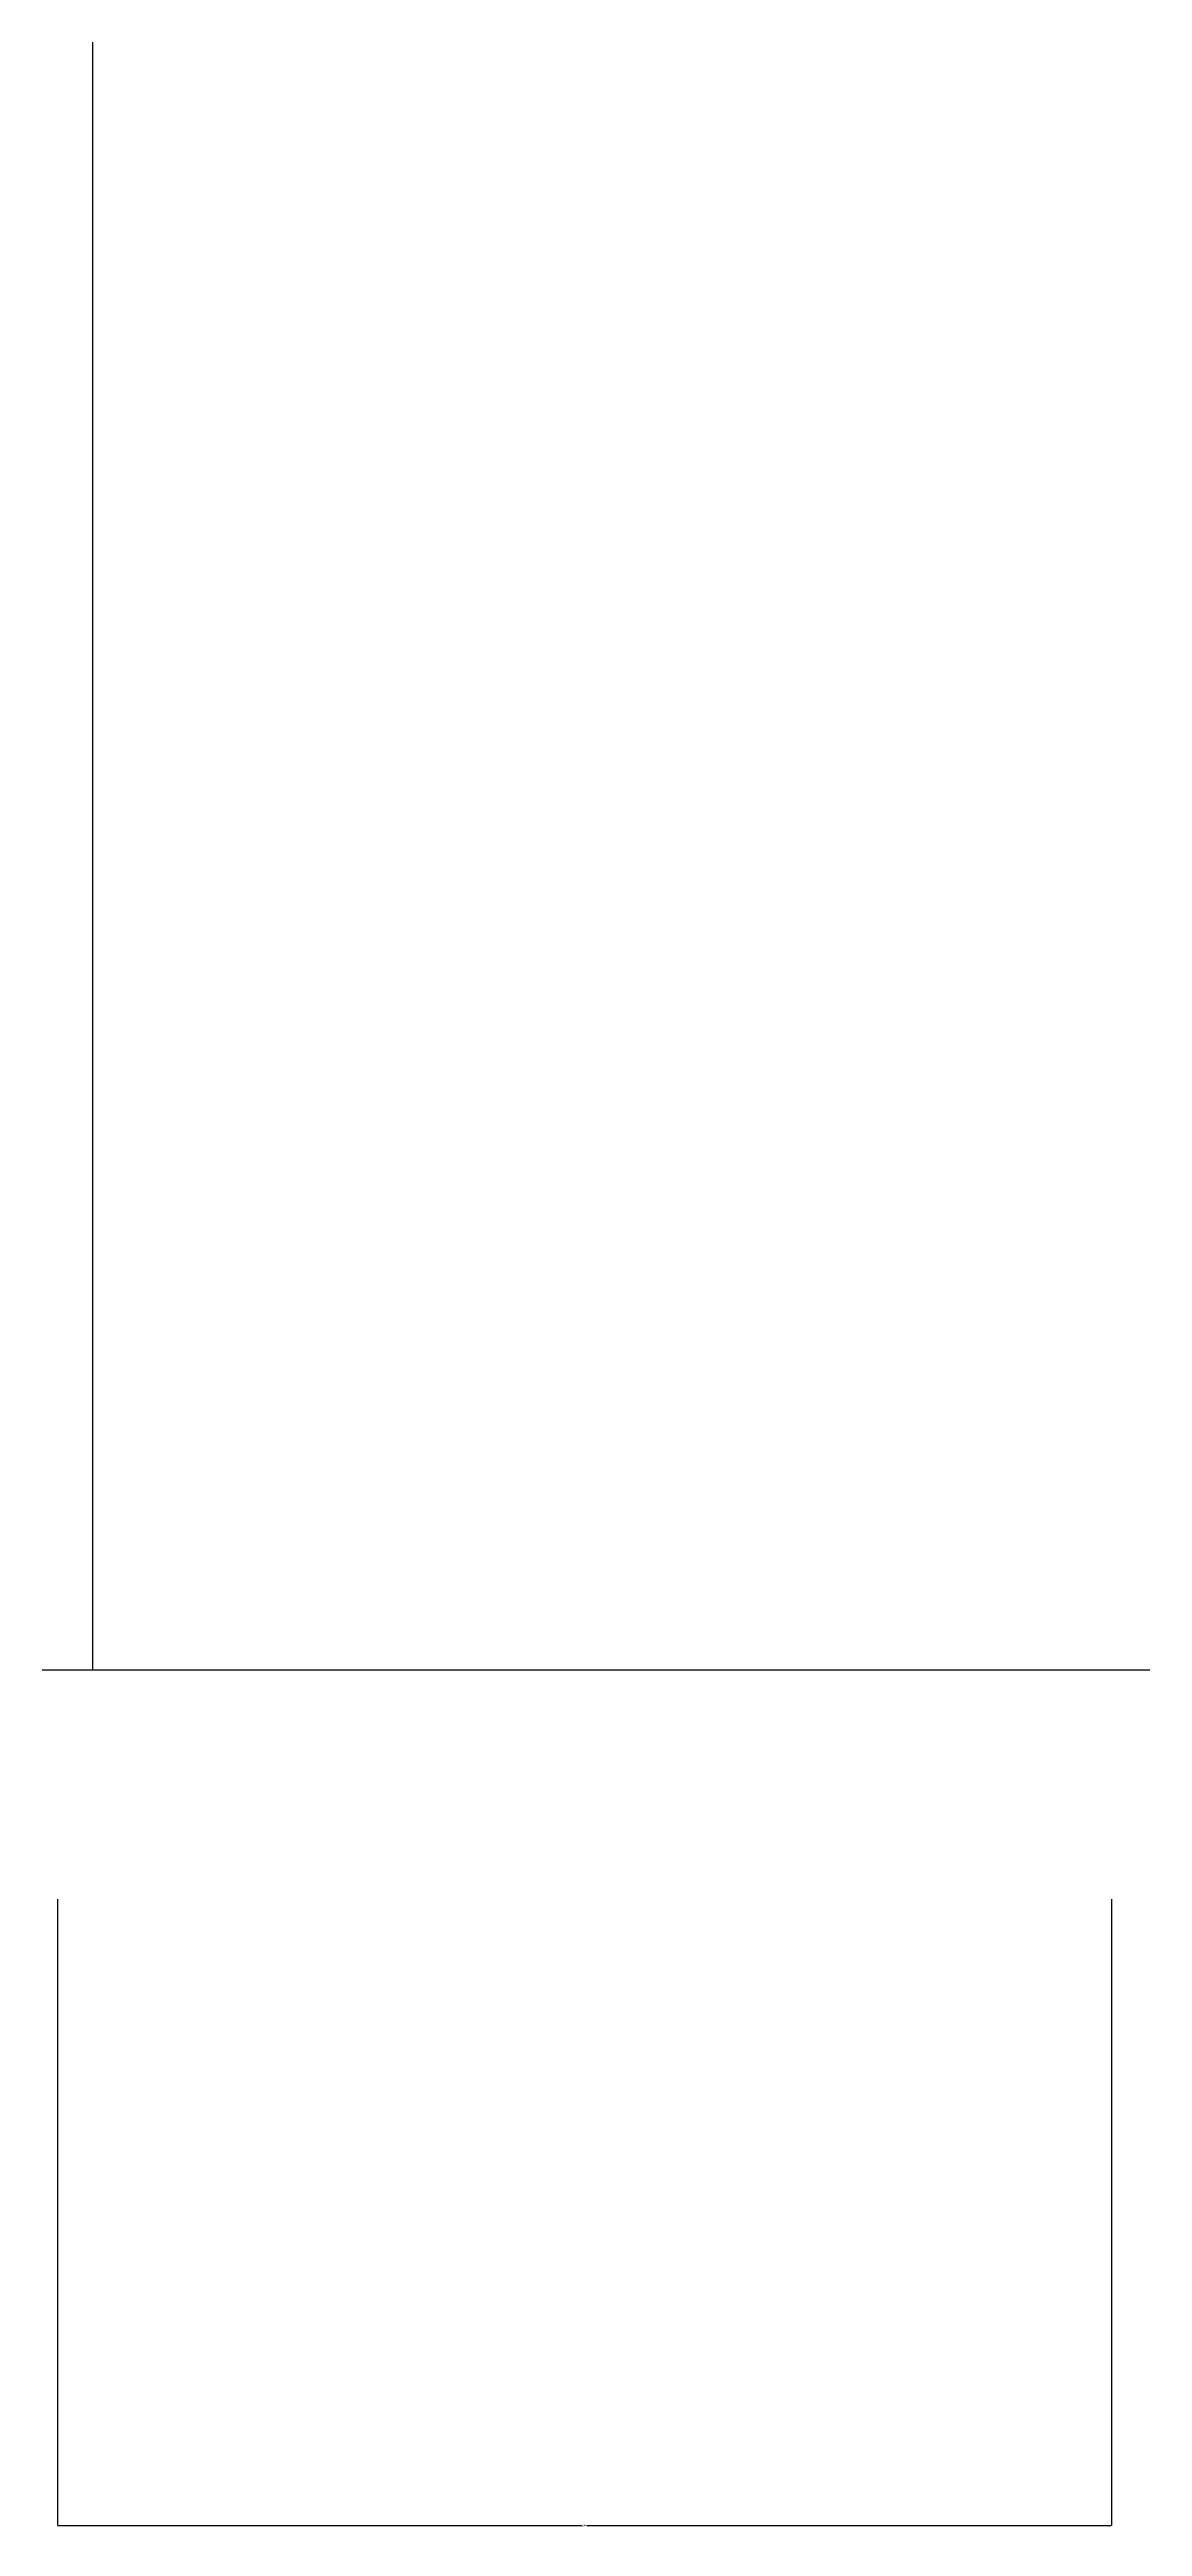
# Model space of a CAD drawing. Header units: metres. Extents: x 169789 to 254571, y -54633 to 5590.
# Drawn here: x 243576 to 244243, y -17436 to -15924 of the extents above; entities that cross this region are included whole.
import ezdxf

# ---------------------------------------------------------------- set-up
doc = ezdxf.new("R2010")
doc.units = ezdxf.units.M
doc.layers.add('DIM', color=3, linetype='Continuous')
doc.layers.add('WALL', color=40, linetype='Continuous')
doc.dimstyles.get("Standard").update_dxf_attribs({"dimtxt": 2.5, "dimasz": 2.5, "dimexe": 1.25, "dimexo": 0.625, "dimtad": 1, "dimcen": 2.5, "dimazin": 3, "dimtfac": 1, "dimtmove": 0, "dimatfit": 3})

# ---------------------------------------------------------------- blocks, each defined once
blk = doc.blocks.new('*D141')
for p, q in [((243580.87, -17052.98), (243580.87, -17435.08)), ((244224.56, -17052.98), (244224.56, -17435.08)), ((243581.12, -17435.08), (243901.215, -17435.08)), ((243904.215, -17435.08), (244224.31, -17435.08))]:
    blk.add_line(p, q)
at = {"layer": 'Defpoints'}
for p in [(243580.87, -17052.98), (244224.56, -17052.98), (243580.87, -17435.08)]:
    blk.add_point(p, dxfattribs=at)
at = {"layer": 'DIM', "insert": (243902.715, -17435.08), "char_height": 1, "attachment_point": 5}
blk.add_mtext('200', dxfattribs=at)

msp = doc.modelspace()

# ---------------------------------------------------------------- hatches: boundary and pattern name
h = msp.add_hatch()
h.set_pattern_fill('AN33C', scale=600)
h.set_pattern_definition([(45, (0, 0), (-1347.038, 1347.038), [])])
h.paths.add_polyline_path([(234415.81, -15577.88), (234415.81, -14862.02), (233754.14, -14865.67), (233754.14, -16041.89), (233756.16, -16041.89), (233756.16, -16360.57), (233754.14, -16360.57), (233754.14, -16894.23), (233754.14, -16913.22), (234415.88, -16913.22), (234415.88, -15577.88)])
h.paths.add_polyline_path([(244264.18, -14865.67), (243602.78, -14862.02), (243602.45, -15576.43), (243602.45, -16913.22), (244264.18, -16913.22)])

# ---------------------------------------------------------------- linework, layer by layer
at = {"layer": 'DIM'}
msp.add_lwpolyline([(245391.02, -16913.22), (241945.51, -16913.22), (241945.51, -15940.54), (241519.88, -15940.54), (241519.88, -17368.95)], dxfattribs=at)
at = {"layer": 'WALL'}
msp.add_lwpolyline([(243602.45, -16913.22), (243602.45, -15576.43), (243602.78, -14862.02)], dxfattribs=at)

# ---------------------------------------------------------------- dimensions: what is measured, and where the dimension line sits
at = {"layer": 'DIM'}
dim = msp.add_linear_dim(base=(243580.87, -17435.08), p1=(243580.87, -17052.98), p2=(244224.56, -17052.98), text='200', dimstyle='Standard', dxfattribs=at)
dim.commit()
dim.dimension.update_dxf_attribs({"geometry": '*D141', "text_midpoint": (243902.715, -17435.08)})

doc.saveas('drawing.dxf')
